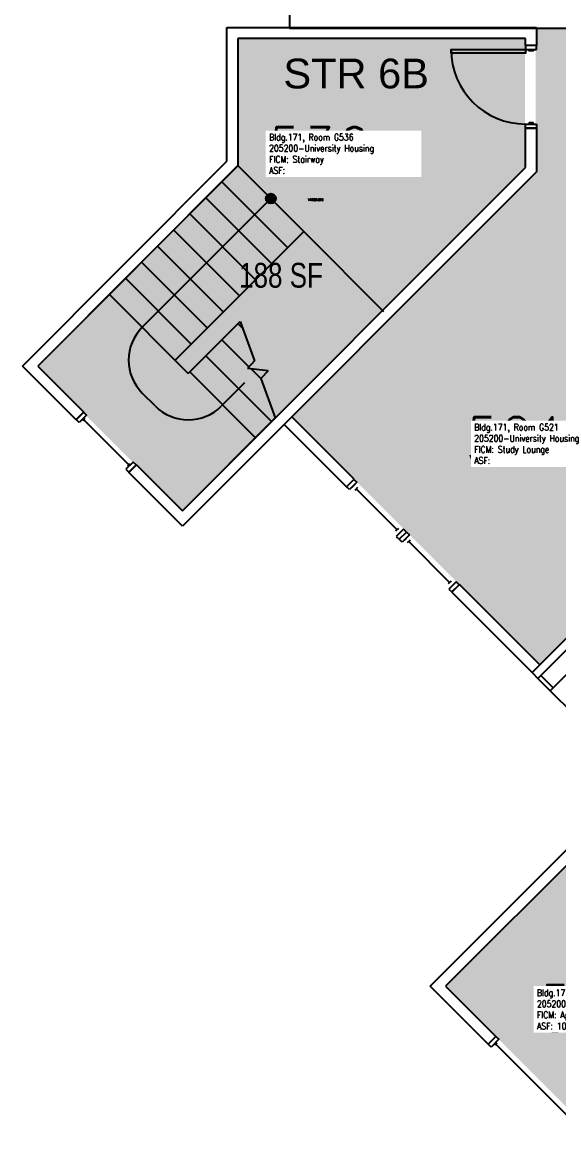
# Model space of a CAD drawing. Header units: inches. Extents: x 1062 to 4030, y -1482 to 1605.
# Drawn here: x 1076 to 1335, y -477 to 65 of the extents above; entities that cross this region are included whole.
import ezdxf
from ezdxf.enums import TextEntityAlignment as Align

# ---------------------------------------------------------------- set-up
doc = ezdxf.new("R2010")
doc.units = ezdxf.units.IN
doc.header["$LTSCALE"] = 192
doc.header["$MEASUREMENT"] = 0
for name, color, linetype in [('A-AREA-IDEN', 1, 'Continuous'), ('A-DOOR', 2, 'Continuous'), ('A-FLOR', 3, 'Continuous'), ('A-GLAZ', 1, 'Continuous'), ('A-IDEN-RNUM', 7, 'Continuous'), ('A-IDEN-SNUM', 4, 'Continuous'), ('A-IDEN-VNUM', 4, 'Continuous'), ('A-WALL', 5, 'Continuous'), ('AREA-TEXT', 3, 'Continuous'), ('Rooms-Category-Color', 7, 'Continuous'), ('Rooms-College-Color', 7, 'Continuous'), ('Rooms-Department-Color', 7, 'Continuous'), ('Rooms-Division-Color', 7, 'Continuous'), ('Rooms-Information', 7, 'Continuous')]:
    doc.layers.add(name, color=color, linetype=linetype)
doc.styles.add('AREA', font='arial.ttf', dxfattribs={"width": 0.75, "height": 12})
doc.styles.add('ROOMSNUMBER', font='txt.shx', dxfattribs={"height": 0.03})
doc.styles.add('ROOMVNUMBER', font='simplex.shx', dxfattribs={"width": 0.85})
doc.styles.get("Standard").update_dxf_attribs({"font": 'arial.ttf'})

msp = doc.modelspace()

# ---------------------------------------------------------------- hatches: boundary and pattern name
at = {"layer": 'A-FLOR'}
h = msp.add_hatch(color=256, dxfattribs=at)
edge = h.paths.add_edge_path()
edge.add_line((1194.55109583628, -17.77438661762247), (1197.131183867626, -17.77438661762247))
edge.add_ellipse((1195.841139851953, -19.77438661762244), major_axis=(-1.682886443342664, 1.682886443342664), ratio=0.9999999999999802, start_angle=225.0000000000006, end_angle=282.1770934426655, ccw=False)
edge.add_line((1198.221100684062, -19.77438661762244), (1193.461179019844, -19.77438661762244))
edge.add_ellipse((1195.841139851953, -19.77438661762241), major_axis=(1.682886443342664, 1.682886443342665), ratio=0.9999999999999709, start_angle=77.82290655733487, end_angle=134.9999999999992, ccw=False)
edge = h.paths.add_edge_path()
edge.add_line((1197.131183867626, -17.77438661762247), (1194.55109583628, -17.77438661762247))
edge.add_ellipse((1195.841139851953, -19.77438661762245), major_axis=(-1.682886443342629, 1.682886443342629), ratio=1, start_angle=282.1770934426659, end_angle=347.8229065573341, ccw=False)
edge = h.paths.add_edge_path()
edge.add_line((1195.841139851953, -19.77438661762244), (1198.221100684062, -19.77438661762244))
edge.add_ellipse((1195.841139851953, -19.77438661762244), major_axis=(1.682886443342676, 1.682886443342676), ratio=0.9999999999999657, start_angle=225.000000000001, end_angle=314.99999999999903, ccw=False)
edge.add_line((1195.841139851953, -22.15434744973146), (1195.841139851953, -19.77438661762244))
edge = h.paths.add_edge_path()
edge.add_line((1193.461179019844, -19.77438661762244), (1195.841139851953, -19.77438661762247))
edge.add_line((1195.841139851953, -19.77438661762247), (1195.841139851953, -22.15434744973146))
edge.add_ellipse((1195.841139851953, -19.77438661762244), major_axis=(1.682886443342731, 1.682886443342731), ratio=0.9999999999998994, start_angle=134.9999999999971, end_angle=225.0000000000029, ccw=False)
at = {"layer": 'Rooms-Category-Color', "true_color": 0x728ef3}
for points in [[(1324.02538240008, 62.56894226375539), (1401.063875836784, 62.56894226375539), (1401.063875836784, -16.30563084192318), (1444.038334771555, -59.28008977636046), (1438.735033887647, -64.5833906602677), (1444.39188813714, -70.24024490976012), (1447.927422038905, -66.70471099965903), (1476.211693309238, -94.98898221997615), (1475.151033138695, -96.0496423930208), (1477.979460266775, -98.87806951443258), (1480.031071049877, -96.8073824052035), (1480.325889523682, -96.51461233960345), (1486.730115762724, -101.9719062250854), (1514.748995218957, -129.9907856813097), (1460.611150047922, -184.1286308523399), (1454.95429579843, -178.4717766028475), (1451.418761896665, -182.0073105129488), (1429.498677736229, -160.0872263697565), (1427.775105941322, -161.8108001526884), (1427.333146143036, -161.3688758446431), (1421.410662312942, -155.4468676016436), (1424.239344959952, -152.6181849479644), (1421.410917831871, -149.7897578265527), (1325.951274730347, -245.2489456453418), (1205.964907570677, -125.2625784856732), (1324.025382400081, -7.202103656268946)], [(1356.534079676795, -476.6501119061326), (1280.431712351616, -400.5477445809061), (1377.128564678892, -303.8508922536525), (1453.230932004083, -379.9716331533978), (1356.855341245432, -476.3472239119905)]]:
    msp.add_hatch(color=171, dxfattribs=at).paths.add_polyline_path(points)
at = {"layer": 'Rooms-Category-Color', "true_color": 0xadadad}
msp.add_hatch(color=253, dxfattribs=at).paths.add_polyline_path([(1082.751550518617, -101.0441707997304), (1152.75512228639, -171.0477425675026), (1318.775382400081, -5.027482453810308), (1318.77538240008, 57.31894226375539), (1179.565042379644, 57.31894226375539), (1179.565042379644, -4.23067893870325)])
at = {"layer": 'Rooms-College-Color', "true_color": 0xadadad}
for points in [[(1324.02538240008, 62.56894226375539), (1401.063875836784, 62.56894226375539), (1401.063875836784, -16.30563084192318), (1444.038334771555, -59.28008977636046), (1438.735033887647, -64.5833906602677), (1444.39188813714, -70.24024490976012), (1447.927422038905, -66.70471099965903), (1476.211693309238, -94.98898221997615), (1475.151033138695, -96.0496423930208), (1477.979460266775, -98.87806951443258), (1480.031071049877, -96.8073824052035), (1480.325889523682, -96.51461233960345), (1486.730115762724, -101.9719062250854), (1514.748995218957, -129.9907856813097), (1460.611150047922, -184.1286308523399), (1454.95429579843, -178.4717766028475), (1451.418761896665, -182.0073105129488), (1429.498677736229, -160.0872263697565), (1427.775105941322, -161.8108001526884), (1427.333146143036, -161.3688758446431), (1421.410662312942, -155.4468676016436), (1424.239344959952, -152.6181849479644), (1421.410917831871, -149.7897578265527), (1325.951274730347, -245.2489456453418), (1205.964907570677, -125.2625784856732), (1324.025382400081, -7.202103656268946)], [(1082.751550518617, -101.0441707997304), (1152.75512228639, -171.0477425675026), (1318.775382400081, -5.027482453810308), (1318.77538240008, 57.31894226375539), (1179.565042379644, 57.31894226375539), (1179.565042379644, -4.23067893870325)], [(1356.534079676795, -476.6501119061326), (1280.431712351616, -400.5477445809061), (1377.128564678892, -303.8508922536525), (1453.230932004083, -379.9716331533978), (1356.855341245432, -476.3472239119905)]]:
    msp.add_hatch(color=253, dxfattribs=at).paths.add_polyline_path(points)
at = {"layer": 'Rooms-Department-Color', "true_color": 0x604aed}
for points in [[(1324.02538240008, 62.56894226375539), (1401.063875836784, 62.56894226375539), (1401.063875836784, -16.30563084192318), (1444.038334771555, -59.28008977636046), (1438.735033887647, -64.5833906602677), (1444.39188813714, -70.24024490976012), (1447.927422038905, -66.70471099965903), (1476.211693309238, -94.98898221997615), (1475.151033138695, -96.0496423930208), (1477.979460266775, -98.87806951443258), (1480.031071049877, -96.8073824052035), (1480.325889523682, -96.51461233960345), (1486.730115762724, -101.9719062250854), (1514.748995218957, -129.9907856813097), (1460.611150047922, -184.1286308523399), (1454.95429579843, -178.4717766028475), (1451.418761896665, -182.0073105129488), (1429.498677736229, -160.0872263697565), (1427.775105941322, -161.8108001526884), (1427.333146143036, -161.3688758446431), (1421.410662312942, -155.4468676016436), (1424.239344959952, -152.6181849479644), (1421.410917831871, -149.7897578265527), (1325.951274730347, -245.2489456453418), (1205.964907570677, -125.2625784856732), (1324.025382400081, -7.202103656268946)], [(1356.534079676795, -476.6501119061326), (1280.431712351616, -400.5477445809061), (1377.128564678892, -303.8508922536525), (1453.230932004083, -379.9716331533978), (1356.855341245432, -476.3472239119905)]]:
    msp.add_hatch(color=173, dxfattribs=at).paths.add_polyline_path(points)
at = {"layer": 'Rooms-Department-Color', "true_color": 0xacacac}
msp.add_hatch(color=253, dxfattribs=at).paths.add_polyline_path([(1082.751550518617, -101.0441707997304), (1152.75512228639, -171.0477425675026), (1318.775382400081, -5.027482453810308), (1318.77538240008, 57.31894226375539), (1179.565042379644, 57.31894226375539), (1179.565042379644, -4.23067893870325)])
at = {"layer": 'Rooms-Division-Color', "true_color": 0x604aed}
for points in [[(1324.02538240008, 62.56894226375539), (1401.063875836784, 62.56894226375539), (1401.063875836784, -16.30563084192318), (1444.038334771555, -59.28008977636046), (1438.735033887647, -64.5833906602677), (1444.39188813714, -70.24024490976012), (1447.927422038905, -66.70471099965903), (1476.211693309238, -94.98898221997615), (1475.151033138695, -96.0496423930208), (1477.979460266775, -98.87806951443258), (1480.031071049877, -96.8073824052035), (1480.325889523682, -96.51461233960345), (1486.730115762724, -101.9719062250854), (1514.748995218957, -129.9907856813097), (1460.611150047922, -184.1286308523399), (1454.95429579843, -178.4717766028475), (1451.418761896665, -182.0073105129488), (1429.498677736229, -160.0872263697565), (1427.775105941322, -161.8108001526884), (1427.333146143036, -161.3688758446431), (1421.410662312942, -155.4468676016436), (1424.239344959952, -152.6181849479644), (1421.410917831871, -149.7897578265527), (1325.951274730347, -245.2489456453418), (1205.964907570677, -125.2625784856732), (1324.025382400081, -7.202103656268946)], [(1356.534079676795, -476.6501119061326), (1280.431712351616, -400.5477445809061), (1377.128564678892, -303.8508922536525), (1453.230932004083, -379.9716331533978), (1356.855341245432, -476.3472239119905)]]:
    msp.add_hatch(color=173, dxfattribs=at).paths.add_polyline_path(points)
at = {"layer": 'Rooms-Division-Color', "true_color": 0xadadad}
msp.add_hatch(color=253, dxfattribs=at).paths.add_polyline_path([(1082.751550518617, -101.0441707997304), (1152.75512228639, -171.0477425675026), (1318.775382400081, -5.027482453810308), (1318.77538240008, 57.31894226375539), (1179.565042379644, 57.31894226375539), (1179.565042379644, -4.23067893870325)])

# ---------------------------------------------------------------- linework, layer by layer
at = {"layer": 'A-DOOR'}
for p, q in [((1326.481808643894, -250.3757229060555), (1325.067601979148, -251.7899295741357)), ((1325.067601979148, -251.7899295741357), (1330.989613597555, -257.7119549928067)), ((1332.40382815394, -256.2977424244463), (1326.481808643946, -250.3757229061075)), ((1326.481808643946, -250.3757229061075), (1326.481808643894, -250.3757229060555)), ((1330.989613597555, -257.7119549928067), (1332.40382815394, -256.2977424244465))]:
    msp.add_line(p, q, dxfattribs=at)
for points in [[(1324.331440134162, 52.25000000000398), (1324.331440134162, 54.25000000000398), (1319.081440134162, 54.25000000000396), (1319.081440134162, 52.25000000000396)], [(1319.081440134162, 52.25000000000396), (1319.081440134162, 50.50000000000396), (1283.081440134162, 50.50000000000382), (1283.081440134162, 52.25000000000382)], [(1322.831440134162, 52.25000000000398), (1322.831440134162, 51.62500000000398), (1320.831440134162, 51.62500000000396), (1320.831440134162, 52.25000000000396)], [(1322.831440134162, 16.25000000000397), (1322.831440134162, 16.87500000000397), (1320.831440134162, 16.87500000000396), (1320.831440134162, 16.25000000000396)], [(1324.331440134162, 16.25000000000398), (1324.331440134162, 14.25000000000398), (1319.081440134162, 14.25000000000396), (1319.081440134162, 16.25000000000396)]]:
    msp.add_lwpolyline(points, close=True, dxfattribs=at)
msp.add_arc((1319.081440134162, 52.25000000000396), 36, 180.0000000000004, 270, dxfattribs=at)
at = {"layer": 'A-FLOR'}
for p, q in [((1179.931237275256, -3.864484040925134), (1083.057608252699, -100.738113063482)), ((1179.931237275256, -3.864484040925134), (1211.75104242865, -35.68428919431977)), ((1133.615743107537, -81.99978336203861), (1195.841139851953, -19.77438661762244)), ((1211.75104242865, -35.68428919431977), (1149.525645684234, -97.90968593873595)), ((1211.751042430019, -35.68428919568882), (1250.376750781269, -74.30999754693852)), ((1155.889607145216, -104.2736473997182), (1117.705840530839, -66.08988078534134)), ((1155.889607145216, -104.2736473997182), (1180.986186086893, -79.1770684580398)), ((1179.931237705558, -80.23201683937492), (1182.193581810112, -82.49436094392826)), ((1180.986186086893, -79.17706845803977), (1187.938088606611, -98.27726365321473)), ((1172.153063112507, -88.01019143242715), (1185.254492982275, -101.1116213021954)), ((1187.938088606611, -98.27726365321473), (1184.479017135558, -101.9306626949485)), ((1194.475341367596, -103.0810981985541), (1184.479017135558, -101.9306626949485)), ((1186.280906330488, -102.1380346504087), (1191.095756460791, -106.9528847807119)), ((1194.475341367596, -103.0810981985541), (1191.016269896543, -106.7344972402879)), ((1191.016269896543, -106.7344972402879), (1197.968172416261, -125.8346924354628)), ((1139.979704568519, -120.1835499764155), (1133.615743107537, -113.8195885154333)), ((1183.113218220898, -108.8698414774304), (1171.799509721914, -120.1835499764151)), ((1197.968172416261, -125.8346924354628), (1153.061180020471, -170.7416848312542))]:
    msp.add_line(p, q, dxfattribs=at)
at = {"layer": 'A-FLOR', "extrusion": (-0.7071067811865476, -0.7071067811865475, 3.364043500573059e-29), "elevation": -820.6047763400412}
msp.add_lwpolyline([(882.0699820822917, -1.975325956393744e-12), (837.0699820822917, -1.94226158484054e-12)], dxfattribs=at)
at = {"layer": 'A-FLOR', "extrusion": (-0.7071067811865474, -0.7071067811865477, 3.32477980753808e-29)}
for points, elevation in [([(882.069982082292, -1.975325956393745e-12), (837.0699820822919, -1.94226158484054e-12)], -809.604776340041), ([(882.069982082292, -1.975325956393745e-12), (837.069982082292, -1.942261584840541e-12)], -798.604776340041), ([(882.0699820822919, -1.975325956393745e-12), (837.069982082292, -1.942261584840541e-12)], -787.6047763400409), ([(891.0699826908325, -1.98193883115152e-12), (936.0699826908324, -2.015003202704724e-12)], -755.6047763400411), ([(891.0699826908328, -1.981938831151521e-12), (936.0699826908327, -2.015003202704725e-12)], -744.604776340041)]:
    msp.add_lwpolyline(points, dxfattribs=dict(at, elevation=elevation))
at = {"layer": 'A-FLOR', "extrusion": (5.195564742431614e-16, -5.195564742431617e-16, -1)}
msp.add_lwpolyline([(-1172.86016946339, -74.57516215957986), (-1141.040364309996, -42.75535700618528)], dxfattribs=at)
at = {"layer": 'A-FLOR', "extrusion": (-0.5262971901716783, -0.526297190171679, -0.667849185995455)}
for points, elevation in [([(882.0699820822923, -511.3085266729298), (837.0699820822922, -511.3085266729297)], -569.8370504856991), ([(882.0699820822924, -503.96218562698), (837.0699820822923, -503.9621856269799)], -561.6497876197232)]:
    msp.add_lwpolyline(points, dxfattribs=dict(at, elevation=elevation))
at = {"layer": 'A-FLOR'}
msp.add_circle((1195.841139851953, -19.77438661762244), 2.379960832109027, dxfattribs=at)
for centre, radius, start, end in [((1149.525645684234, -97.90968593873595), 22.49999999999999, 134.9999999999957, 225.0000000000043), ((1155.889607145216, -104.2736473997182), 22.50000000000001, 225.0000000000043, 315.0000000000057)]:
    msp.add_arc(centre, radius, start, end, dxfattribs=at)
msp.add_solid([(1175.68859701844, -114.1731423363297), (1177.809917361999, -116.2944626798893), (1183.113218220898, -108.8698414774304)], dxfattribs=at)
at = {"layer": 'A-GLAZ'}
for p, q in [((1105.773413813468, -126.1055690537011), (1104.712753641689, -127.1662292254809)), ((1127.163393944361, -148.556209356374), (1105.243083727578, -126.635899139591)), ((1127.693724030251, -148.0258792704841), (1126.633063858472, -149.0865394422639)), ((1232.525001213773, -159.0705521208523), (1236.060535119705, -155.5350182149194)), ((1237.474748682078, -156.9492317772925), (1233.939214776146, -160.4847656832254)), ((1236.060535119705, -155.5350182149194), (1237.474748682078, -156.9492317772925)), ((1233.939214776146, -160.4847656832254), (1232.525001213773, -159.0705521208523)), ((1236.414088510299, -158.0098919490723), (1234.999874947925, -159.4241055114455)), ((1237.828302072672, -159.4241055114454), (1236.414088510299, -160.8383190738185)), ((1237.121195291485, -160.1312122926319), (1256.920185164709, -179.9302021658546)), ((1257.627291945896, -179.223095384668), (1256.213078383523, -180.6373089470411)), ((1260.102165680049, -179.5766487752612), (1256.566631774116, -183.112182681194)), ((1256.566631774116, -183.112182681194), (1257.980845336489, -184.5263962435671)), ((1257.627291945896, -182.0515225094142), (1259.041505508269, -180.637308947041)), ((1257.980845336489, -184.5263962435671), (1261.516379242422, -180.9908623376342)), ((1257.980845336489, -184.5263962435668), (1261.516379242422, -180.9908623376339)), ((1262.930592804795, -182.4050759000069), (1259.395058898862, -185.9406098059398)), ((1261.516379242422, -180.9908623376342), (1260.102165680049, -179.5766487752612)), ((1261.869932633015, -183.4657360717868), (1260.455719070642, -184.8799496341599)), ((1261.516379242422, -180.9908623376339), (1262.930592804795, -182.4050759000069)), ((1259.395058898862, -185.9406098059398), (1257.980845336489, -184.5263962435668)), ((1263.284146195388, -184.8799496341599), (1261.869932633015, -186.294163196533)), ((1262.577039414202, -185.5870564153464), (1282.376029287426, -205.386046288569)), ((1283.083136068612, -204.6789395073824), (1281.668922506239, -206.0931530697556)), ((1285.558009802765, -205.0324928979756), (1282.022475896832, -208.5680268039085)), ((1286.972223365138, -206.4467064603487), (1285.558009802765, -205.0324928979756)), ((1282.022475896832, -208.5680268039085), (1283.436689459206, -209.9822403662816)), ((1283.083136068612, -207.5073666321286), (1284.497349630985, -206.0931530697555)), ((1283.436689459206, -209.9822403662816), (1286.972223365138, -206.4467064603487)), ((1305.161998782525, -427.9296814688765), (1304.101338610745, -428.9903416406564)), ((1339.279900974775, -463.1082438329074), (1304.631668696635, -428.4600115547665))]:
    msp.add_line(p, q, dxfattribs=at)
for points in [[(1103.121763384019, -128.0501127019641), (1101.707549821646, -126.635899139591), (1105.243083727578, -123.1003652336583), (1106.657297289952, -124.5145787960314)], [(1125.749180381988, -150.6775296999336), (1127.163393944361, -152.0917432623067), (1130.698927850294, -148.556209356374), (1129.284714287921, -147.1419957940008)], [(1302.421960005427, -429.9626134647879), (1301.007746443054, -428.5483999024148), (1304.720057044283, -424.8360893011854), (1306.134270606656, -426.2503028635585)]]:
    msp.add_lwpolyline(points, close=True, dxfattribs=at)
at = {"layer": 'A-WALL'}
for p, q in [((1204.813858093254, 78.75667960227426), (1204.813858093254, 62.62499999998133)), ((1174.621100113725, 62.87500000000388), (1324.331440134162, 62.87500000000387)), ((1174.621100113725, -1.749999999995978), (1174.621100113725, 62.87500000000388)), ((1204.813858093254, 62.62499999998133), (1341.06385809324, 62.62499999998222)), ((1324.331440134162, 62.87500000000388), (1324.331440134162, 54.25000000000398)), ((1319.081440134162, 57.62500000000386), (1179.871100113725, 57.62500000000388)), ((1179.871100113725, 57.62500000000388), (1179.871100113725, -3.924621202454745)), ((1319.081440134162, 54.25000000000396), (1319.081440134162, 57.62500000000388)), ((1324.331440134162, 54.25000000000398), (1319.081440134162, 54.25000000000396)), ((1319.081440134162, -4.721424717561717), (1319.081440134162, 14.25000000000396)), ((1319.081440134162, 14.25000000000396), (1324.331440134162, 14.25000000000398)), ((1324.331440134162, 14.25000000000398), (1324.331440134162, -6.89604592002047)), ((1075.63298705024, -100.7381130634818), (1174.621100113725, -1.749999999995993)), ((1179.871100113725, -3.924621202454745), (1083.057608252699, -100.7381130634818)), ((1153.061180020471, -170.7416848312543), (1319.081440134162, -4.721424717561689)), ((1324.331440134162, -6.896045920020441), (1153.061180020471, -178.1663060337131)), ((1101.619161473997, -126.7242874872393), (1075.63298705024, -100.7381130634818)), ((1083.057608252699, -100.7381130634818), (1105.331472075227, -123.0119768860099)), ((1105.331472075227, -123.0119768860099), (1101.619161473997, -126.7242874872393)), ((1205.964889827132, -125.2625962270517), (1202.252579225903, -128.9749068282813)), ((1202.252579225903, -128.9749068282813), (1232.436612866124, -159.1589404685007)), ((1236.148923467354, -155.4466298672712), (1205.964889827132, -125.2625962270517)), ((1127.075005596713, -152.180131609955), (1130.787316197943, -148.4678210087256)), ((1130.787316197943, -148.4678210087256), (1153.061180020471, -170.7416848312543)), ((1421.36670573534, -149.833969562593), (1322.239173964643, -248.9615015670122)), ((1153.061180020471, -178.166306033713), (1127.075005596713, -152.180131609955)), ((1232.436612866124, -159.1589404685007), (1236.148923467354, -155.4466298672712)), ((1325.067601092724, -251.789928688424), (1424.19513286342, -152.6623966840048)), ((1330.989620493996, -257.7119480963757), (1427.332919430655, -161.3686491597192)), ((1287.060611712787, -206.3583181127004), (1283.348301111557, -210.0706287139299)), ((1283.348301111557, -210.0706287139299), (1322.23917396476, -248.9615015671299)), ((1325.951484565989, -245.2491909659004), (1287.060611712787, -206.3583181127004)), ((1322.23917396476, -248.9615015671299), (1325.951484565989, -245.2491909659004)), ((1322.239173964643, -248.9615015670122), (1325.067601092724, -251.789928688424)), ((1342.396440532706, -269.1187681350858), (1330.989620493996, -257.7119480963757)), ((1273.006864436698, -400.5475178960592), (1373.41602736519, -300.1383549675703)), ((1377.128337966419, -303.8506655687997), (1280.431485639157, -400.5475178960598)), ((1301.007746443054, -428.5483999024148), (1273.006864436698, -400.5475178960592)), ((1280.431485639157, -400.5475178960592), (1304.720057044283, -424.8360893011854)), ((1304.720057044283, -424.8360893011854), (1301.007746443054, -428.5483999024148))]:
    msp.add_line(p, q, dxfattribs=at)

# ---------------------------------------------------------------- texts
at = {"layer": 'A-AREA-IDEN'}
msp.add_text('STR 6B', height=14.4, dxfattribs=at).set_placement((1237.137685739706, 33.46664375942123), align=Align.CENTER)
at = {"layer": 'A-IDEN-RNUM', "style": 'ROOMSNUMBER', "width": 0.85}
msp.add_text('0536-00', height=1, dxfattribs=at).set_placement((1217.463092482954, -20.34282592839827), align=Align.MIDDLE_CENTER)
at = {"layer": 'A-IDEN-SNUM', "style": 'ROOMSNUMBER', "width": 0.85}
msp.add_text('1710G53600', height=1, dxfattribs=at).set_placement((1217.463092482954, -20.34282592839827), align=Align.MIDDLE_CENTER)
at = {"layer": 'A-IDEN-VNUM', "style": 'ROOMVNUMBER', "width": 0.85}
for s, p in [('536', (1219.137685739743, 3.466643759458066)), ('521', (1314.767150892183, -136.770508471591)), ('504C', (1358.764402384371, -411.2438700105895))]:
    msp.add_text(s, height=22.5, dxfattribs=at).set_placement(p, align=Align.MIDDLE_CENTER)
at = {"layer": 'AREA-TEXT', "style": 'AREA', "width": 0.75}
msp.add_text('188 SF', height=12, dxfattribs=at).set_placement((1200.763466459349, -56.86440015187361), align=Align.MIDDLE_CENTER)

# ---------------------------------------------------------------- next in the draw order: texts
at = {"layer": 'Rooms-Information', "char_height": 3.214285714285714, "width": 72, "attachment_point": 7, "style": 'ROOMVNUMBER', "bg_fill": 3, "box_fill_scale": 1.5, "bg_fill_color": 256, "bg_fill_true_color": 13158600, "bg_fill_transparency": 0}
for s, insert in [('Bldg.171, Room G536^M^J205200-University Housing^M^JFICM: Stairway^M^JASF: ', (1195.003757168314, -7.783356240541934)), ('Bldg.171, Room G521^M^J205200-University Housing^M^JFICM: Study Lounge^M^JASF: ', (1294.276079463612, -148.020508471591)), ('Bldg.171, Room G504C^M^J205200-University Housing^M^JFICM: Apartment Bedroom^M^JASF: 105, Cap: 1', (1324.612616670086, -422.4938700105895))]:
    msp.add_mtext(s, dxfattribs=dict(at, insert=insert))

doc.saveas('drawing.dxf')
